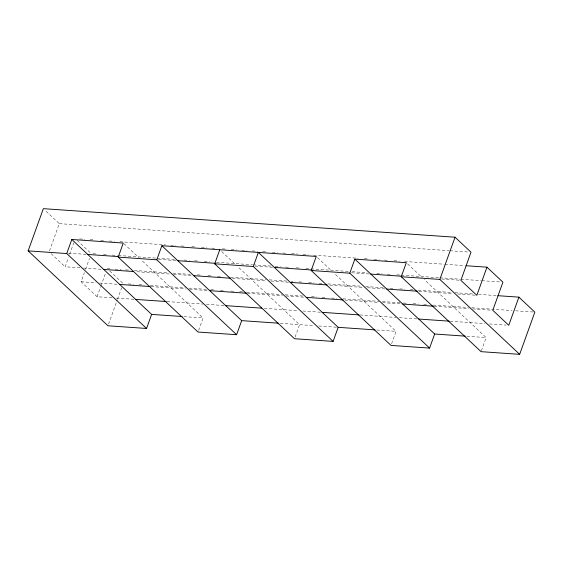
<?xml version="1.0" encoding="UTF-8"?>
<svg xmlns="http://www.w3.org/2000/svg" width="563" height="563" viewBox="0 0 563 563"><rect width="100%" height="100%" fill="white"/><g stroke="black" fill="none" stroke-linecap="round" stroke-linejoin="round"><path stroke-width="0.42" stroke-dasharray="2.81 2.11" d="M49.474 250.957L59.312 223.645L44.625 209.858M80.052 267.805L65.139 266.771L68.419 257.664M69.608 254.356L73.781 242.766M111.974 297.771L97.068 296.736L81.1 281.753L84.38 272.647M85.569 269.339L89.447 258.579M97.068 296.736L100.643 286.799M100.939 285.976L105.703 272.731M108.56 324.133L117.195 300.128M117.498 299.305L121.671 287.714M198.612 330.375L203.088 317.961L141.151 259.832M295.103 337.068L299.572 324.654L237.642 266.517M391.595 343.761L396.063 331.347L334.133 273.21M481.358 350.833L486.122 337.589L424.192 279.459M59.312 223.645L449.105 250.676M449.978 250.739L468.374 252.013M79.65 238.93L84.907 239.296M90.164 239.662L94.542 239.965M100.671 240.387L105.056 240.697M109.433 240.999L114.69 241.365M119.947 241.724L165.494 244.884M170.751 245.25L176.001 245.616M181.258 245.982L185.642 246.284M191.772 246.707L196.149 247.009M201.406 247.375L206.663 247.741M211.92 248.107L216.298 248.41M222.427 248.832L226.812 249.135M231.189 249.444L236.446 249.803M241.703 250.169L246.953 250.535M252.21 250.901L257.467 251.267M262.724 251.626L267.101 251.935M272.358 252.294L277.615 252.66M282.872 253.026L287.25 253.329M291.627 253.631L297.757 254.061M303.014 254.42L308.271 254.786M313.528 255.152L358.202 258.248M364.331 258.677L368.709 258.98M373.966 259.346L379.223 259.705M384.48 260.071L388.857 260.373M394.114 260.739L399.371 261.105M404.621 261.471L444.045 264.202M444.918 264.265L464.186 265.602M92.986 253.73L97.364 254.04M103.493 254.462L107.878 254.765M112.255 255.067L117.512 255.433M118.385 255.496L156.05 258.107M156.929 258.171L174.446 259.381M184.08 260.05L189.337 260.416M194.594 260.782L198.971 261.084M204.228 261.45L209.485 261.809M216.495 262.302L252.407 264.786M253.28 264.849L271.676 266.123M275.18 266.369L280.437 266.735M285.694 267.094L290.072 267.404M296.201 267.826L300.586 268.129M305.836 268.495L310.22 268.797M311.093 268.861L348.757 271.472M352.262 271.711L367.153 272.745M376.788 273.414L382.045 273.78M387.302 274.146L391.679 274.448M396.936 274.814L400.441 275.054M401.313 275.117L438.978 277.728M439.858 277.791L460.006 279.185M460.879 279.248L481.027 280.641M481.9 280.705L501.176 282.042M68.475 253.125L87.772 254.462M158.534 259.367L176.078 260.585M255.025 266.06L272.569 267.277M351.516 272.752L369.061 273.97M441.575 278.995L459.992 280.275M107.195 268.593L110.7 268.84M115.077 269.142L121.214 269.564M125.591 269.867L129.969 270.177M134.353 270.479L168.513 272.844M172.89 273.154L190.414 274.364M197.416 274.85L201.8 275.152M207.93 275.581L212.307 275.884M217.564 276.25L221.942 276.553M230.703 277.158L265.743 279.593M269.248 279.832L286.764 281.05M291.141 281.352L292.894 281.472M299.023 281.901L303.408 282.204M308.665 282.563L313.915 282.929M319.172 283.295L322.676 283.541M327.933 283.9L362.093 286.271M365.598 286.518L383.114 287.728M390.124 288.214L394.501 288.516M399.758 288.882L405.015 289.248M410.272 289.614L412.897 289.797M418.154 290.156L451.442 292.464M454.946 292.711L473.335 293.985M478.592 294.35L496.988 295.624M83.563 268.044L101.98 269.325M136.879 271.746L170.11 274.047M173.622 274.294L192.039 275.567M232.392 278.368L266.602 280.74M270.986 281.043L289.41 282.323M329.756 285.117L363.093 287.433M367.477 287.735L385.022 288.953M419.048 291.31L453.145 293.675M457.536 293.977L475.081 295.195M128.413 283.942L133.67 284.308M138.927 284.674L144.184 285.033M150.314 285.462L185.347 287.89M188.851 288.136L206.375 289.347M210.752 289.649L215.129 289.959M220.386 290.318L224.771 290.621M230.9 291.05L235.278 291.353M239.655 291.655L243.16 291.901M246.664 292.141L281.704 294.576M285.209 294.815L302.725 296.032M311.487 296.638L316.744 297.004M321.994 297.37L326.378 297.672M331.635 298.038L336.885 298.397M343.022 298.826L378.934 301.318M382.439 301.557L399.955 302.774M403.46 303.014L407.837 303.316M413.094 303.682L418.351 304.048M423.608 304.414L427.986 304.717M433.243 305.083L468.275 307.511M471.78 307.757L512.077 310.551M515.581 310.79L534.85 312.127M81.1 281.753L96.013 282.788M99.524 283.027L118.821 284.364M151.102 286.602L186.071 289.03M189.583 289.276L208 290.55M247.474 293.288L282.563 295.723M286.074 295.962L303.612 297.18M344.845 300.044L379.054 302.415M382.558 302.655L400.103 303.872M434.136 306.237L469.113 308.658M472.617 308.904L491.914 310.241M116.365 298.073L135.662 299.41M167.063 301.585L202.912 304.076M206.424 304.316L225.721 305.653M264.314 308.334L298.524 310.706M302.908 311.008L322.212 312.345M359.926 314.963L395.895 317.455M399.399 317.701L418.696 319.038M450.097 321.22L485.074 323.641M489.458 323.943L506.123 325.104M183.897 316.631L203.088 317.961M280.275 323.317L314.485 325.688M318.876 325.991L336.414 327.209M376.767 330.009L396.063 331.347M466.931 336.259L486.122 337.589M407.591 263.878L422.271 277.658M317.532 257.629L331.579 270.817M221.681 251.534L235.088 264.124M123.909 243.645L138.597 257.432M77.187 240.429L91.234 253.61M109.75 270.993L123.156 283.576M51.092 253.582L65.139 266.771"/><path stroke-width="0.84" d="M146.556 328.461L66.744 253.547L71.811 239.479L151.623 314.393L146.556 328.461L107.962 325.787L28.15 250.873L43.344 208.662L455.038 237.213L470.999 252.196L460.872 280.339L476.833 295.322L486.96 267.179L465.939 265.722M236.615 334.711L156.803 259.796L161.87 245.721L241.682 320.636L236.615 334.711L198.021 332.029L118.209 257.115L123.276 243.047L71.811 239.479M333.106 341.403L253.294 266.489L258.361 252.414L338.173 327.328L333.106 341.403L294.512 338.722L214.7 263.808L219.76 249.74M429.597 348.089L349.785 273.175L354.852 259.107L434.664 334.021L429.597 348.089L391.004 345.415L311.191 270.5L316.251 256.432L161.87 245.721M497.868 295.688L518.889 297.144L534.85 312.127L519.656 354.338L481.055 351.664L401.243 276.743L406.31 262.675L354.852 259.107M519.656 354.338L439.844 279.424L455.038 237.213M518.889 297.144L508.755 325.287L492.794 310.304L502.928 282.162L486.96 267.179M87.772 254.462L118.3 256.58M177.831 260.704L215.552 263.322M274.322 267.397L312.043 270.015M370.813 274.09L401.342 276.208M28.15 250.873L66.744 253.547M118.209 257.115L156.803 259.796M214.7 263.808L253.294 266.489M311.191 270.5L349.785 273.175M401.243 276.743L439.844 279.424M103.74 269.445L133.389 271.5M193.792 275.687L230.633 278.242M290.283 282.38L327.124 284.934M386.774 289.072L417.303 291.191M119.701 284.428L150.23 286.546M209.76 290.67L246.601 293.232M306.244 297.363L343.085 299.917M402.735 304.055L433.264 306.173M135.662 299.41L166.191 301.529M225.721 305.653L261.682 308.151M322.212 312.345L359.053 314.9M418.696 319.038L449.225 321.156M151.623 314.393L182.152 316.512M241.682 320.636L278.523 323.197M338.173 327.328L375.014 329.883M434.664 334.021L465.193 336.139"/></g></svg>
